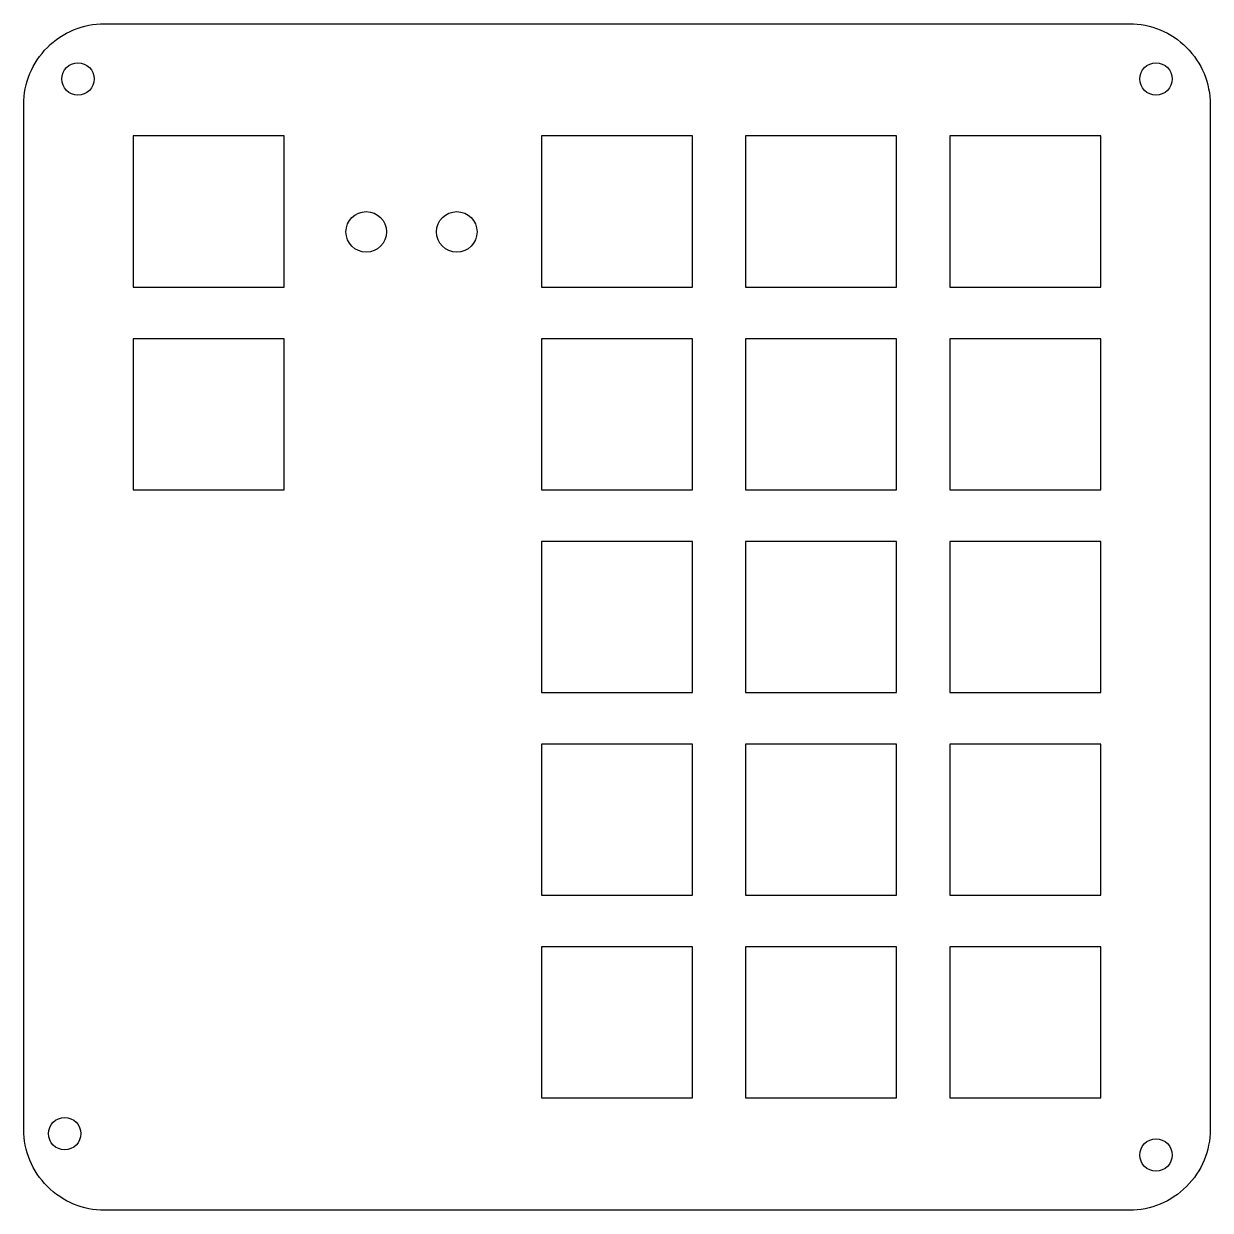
# Model space of a CAD drawing. Header units: centimetres. Extents: x -10 to 1, y -10 to 1.
import ezdxf

# ---------------------------------------------------------------- set-up
doc = ezdxf.new("R2010")
doc.units = ezdxf.units.CM
doc.layers.get('0').update_dxf_attribs({"linetype": 'CONTINUOUS'})

msp = doc.modelspace()

# ---------------------------------------------------------------- linework, layer by layer
msp.add_lwpolyline([(1.015, -9.209, -0.414214), (0.265, -9.959), (-9.235, -9.959, -0.414214), (-9.985, -9.209), (-9.985, 0.291, -0.414214), (-9.235, 1.041), (0.265, 1.041, -0.414214), (1.015, 0.291)], format="xyb", close=True)
for points in [[(-8.969, 0), (-8.969, -1.4), (-7.569, -1.4), (-7.569, 0)], [(-3.785, 0), (-5.185, 0), (-5.185, -1.4), (-3.785, -1.4)], [(-1.892, 0), (-3.292, 0), (-3.292, -1.4), (-1.892, -1.4)], [(0, 0), (-1.4, 0), (-1.4, -1.4), (0, -1.4)], [(-8.969, -1.88), (-8.969, -3.28), (-7.569, -3.28), (-7.569, -1.88)], [(-3.785, -1.88), (-5.185, -1.88), (-5.185, -3.28), (-3.785, -3.28)], [(-1.892, -1.88), (-3.292, -1.88), (-3.292, -3.28), (-1.892, -3.28)], [(0, -1.88), (-1.4, -1.88), (-1.4, -3.28), (0, -3.28)], [(-3.785, -3.759), (-5.185, -3.759), (-5.185, -5.159), (-3.785, -5.159)], [(-1.892, -3.759), (-3.292, -3.759), (-3.292, -5.159), (-1.892, -5.159)], [(0, -3.759), (-1.4, -3.759), (-1.4, -5.159), (0, -5.159)], [(-3.785, -5.639), (-5.185, -5.639), (-5.185, -7.039), (-3.785, -7.039)], [(-1.892, -5.639), (-3.292, -5.639), (-3.292, -7.039), (-1.892, -7.039)], [(0, -5.639), (-1.4, -5.639), (-1.4, -7.039), (0, -7.039)], [(-3.785, -7.518), (-5.185, -7.518), (-5.185, -8.918), (-3.785, -8.918)], [(-1.892, -7.518), (-3.292, -7.518), (-3.292, -8.918), (-1.892, -8.918)], [(0, -7.518), (-1.4, -7.518), (-1.4, -8.918), (0, -8.918)]]:
    msp.add_lwpolyline(points, close=True)
for centre, radius in [((-9.482, 0.529), 0.15), ((0.512, 0.529), 0.15), ((-6.809, -0.889), 0.188), ((-5.97, -0.889), 0.188), ((-9.605, -9.249), 0.15), ((0.512, -9.447), 0.15)]:
    msp.add_circle(centre, radius)

doc.saveas('drawing.dxf')
